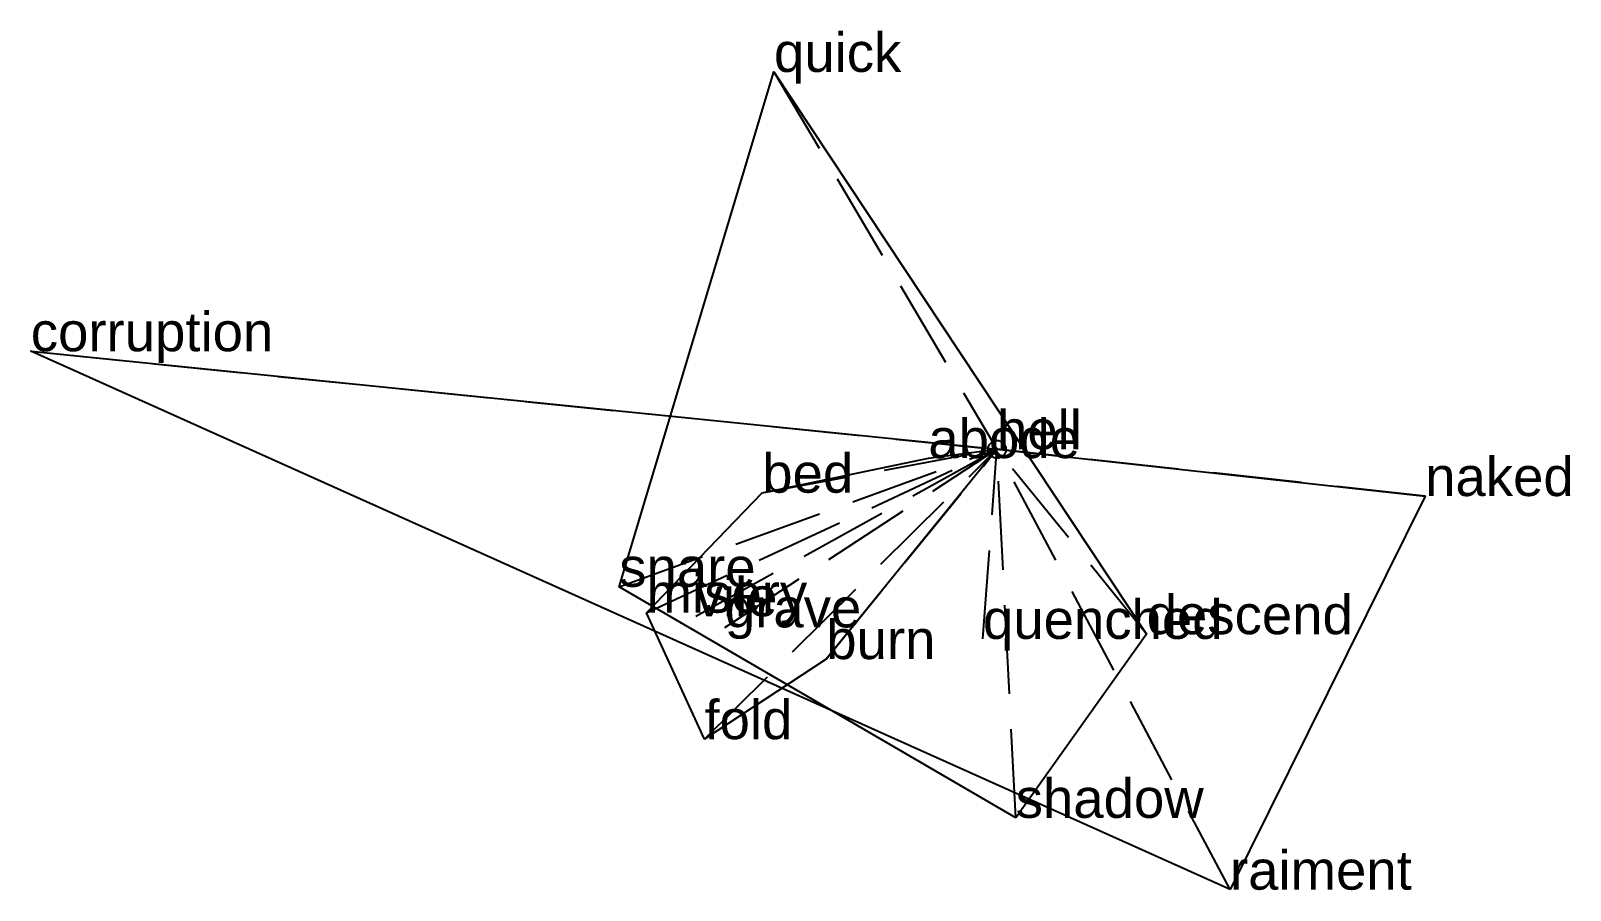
# Model space of a CAD drawing. Extents: x -2.72 to 1.61, y -1.24 to 1.18.
import ezdxf

# ---------------------------------------------------------------- set-up
doc = ezdxf.new("R2010")
doc.units = 0
doc.linetypes.add('DASHED2', pattern=[0.3, 0.25, -0.05])
for name, color, linetype in [('TEXT_nt', 1, 'CONTINUOUS'), ('TEXT_ot', 1, 'CONTINUOUS'), ('TEXT_q', 1, 'CONTINUOUS')]:
    doc.layers.add(name, color=color, linetype=linetype)
doc.styles.get("Standard").update_dxf_attribs({"font": 'arial.ttf'})

# ---------------------------------------------------------------- blocks, each defined once
blk = doc.blocks.new('ot-hell')
at = {"layer": 'LINES_ot', "linetype": 'DASHED2'}
for p in [(-0.6283, 1.0634), (-1.0642, -0.3873), (-0.7666, -0.5017), (0, 0), (0.0527, -1.0384), (0.4217, -0.5209)]:
    blk.add_line(p, (0, 0), dxfattribs=at)
at = {"layer": 'ORIGIN_ot'}
blk.add_circle((0, 0), 0.025, dxfattribs=at)
at = {"layer": 'TEXT_ot'}
for s, p in [('quick', (-0.6283, 1.0634)), ('hell', (0, 0)), ('snare', (-1.0642, -0.3873)), ('grave', (-0.7666, -0.5017)), ('descend', (0.4217, -0.5209)), ('shadow', (0.0527, -1.0384))]:
    blk.add_text(s, height=0.11, dxfattribs=at).set_placement(p)
blk = doc.blocks.new('nt-hell')
at = {"layer": 'LINES_nt', "linetype": 'DASHED2'}
for p in [(-2.7221, 0.2763), (-0.8489, -0.4705), (-0.0395, -0.5341), (0, 0), (0.6565, -1.2407), (1.2063, -0.1316)]:
    blk.add_line(p, (0, 0), dxfattribs=at)
at = {"layer": 'ORIGIN_nt'}
blk.add_circle((0, 0), 0.025, dxfattribs=at)
at = {"layer": 'TEXT_nt'}
for s, p in [('corruption', (-2.7221, 0.2763)), ('hell', (0, 0)), ('naked', (1.2063, -0.1316)), ('vile', (-0.8489, -0.4705)), ('quenched', (-0.0395, -0.5341)), ('raiment', (0.6565, -1.2407))]:
    blk.add_text(s, height=0.11, dxfattribs=at).set_placement(p)
blk = doc.blocks.new('q-hell')
at = {"layer": 'LINES_q', "linetype": 'DASHED2'}
for p in [(-0.9871, -0.4603), (-0.8243, -0.8167), (-0.6614, -0.1222), (-0.481, -0.5911), (-0.1934, -0.0247), (0, 0)]:
    blk.add_line(p, (0, 0), dxfattribs=at)
at = {"layer": 'ORIGIN_q'}
blk.add_circle((0, 0), 0.025, dxfattribs=at)
at = {"layer": 'TEXT_q'}
for s, p in [('abode', (-0.1934, -0.0247)), ('hell', (0, 0)), ('bed', (-0.6614, -0.1222)), ('misery', (-0.9871, -0.4603)), ('burn', (-0.481, -0.5911)), ('fold', (-0.8243, -0.8167))]:
    blk.add_text(s, height=0.11, dxfattribs=at).set_placement(p)

msp = doc.modelspace()

# ---------------------------------------------------------------- linework, layer by layer
at = {"layer": 'OUTLINE_nt', "linetype": 'CONTINUOUS'}
msp.add_polyline3d([(0.6565, -1.2407, 0), (-2.7221, 0.2763, 0), (0, 0, 0), (1.2063, -0.1316, 0), (0.6565, -1.2407, 0)], close=True, dxfattribs=at)
at = {"layer": 'OUTLINE_ot', "linetype": 'CONTINUOUS'}
msp.add_polyline3d([(0.0527, -1.0384, 0), (-1.0642, -0.3873, 0), (-0.6283, 1.0634, 0), (0.4217, -0.5209, 0), (0.0527, -1.0384, 0)], close=True, dxfattribs=at)
at = {"layer": 'OUTLINE_q', "linetype": 'CONTINUOUS'}
msp.add_polyline3d([(-0.8243, -0.8167, 0), (-0.9871, -0.4603, 0), (-0.6614, -0.1222, 0), (-0.1934, -0.0247, 0), (0, 0, 0), (-0.481, -0.5911, 0), (-0.8243, -0.8167, 0)], close=True, dxfattribs=at)

# ---------------------------------------------------------------- block references
for name in ['ot-hell', 'nt-hell', 'q-hell']:
    msp.add_blockref(name, (0, 0))

doc.saveas('drawing.dxf')
